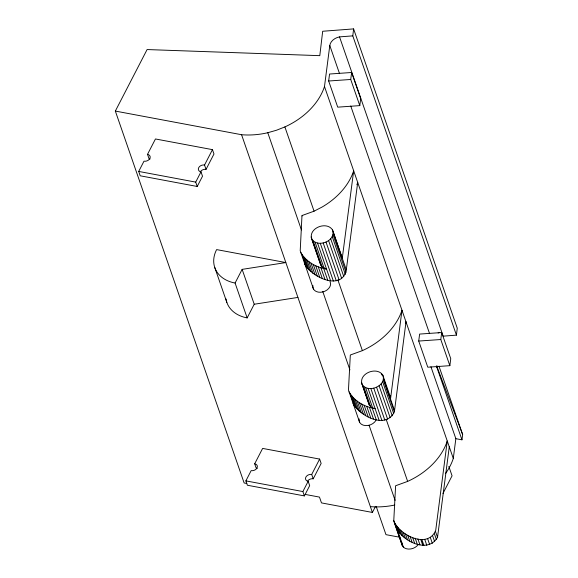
<?xml version="1.0" encoding="UTF-8"?>
<svg xmlns="http://www.w3.org/2000/svg" width="578" height="578" viewBox="0 0 578 578"><rect width="100%" height="100%" fill="white"/><g stroke="black" fill="none" stroke-linecap="round" stroke-linejoin="round"><path stroke-width="0.87" d="M349.076 391.855C354.336 401.349 364.704 406.854 375.115 408.697L372.629 407.909L370.614 406.594L369.205 404.846L362.16 384.507C358.064 373.641 376.769 365.975 382.795 375.115L390.54 397.527L390.511 399.008L401.977 310.256A67.655 49.874 -19.1 0 1 362.392 350.636L350.319 355.008L348.548 388.394L348.512 390.201L359.646 422.366M362.16 384.507C368.157 393.676 386.92 385.938 382.795 375.115M300.777 252.391C305.993 261.805 316.253 267.311 326.577 269.182L322.163 266.993L320.812 265.208L311.759 239.061C307.973 228.151 326.729 220.688 332.574 230.008L342.27 258.258L353.671 170.792A67.677 49.889 -19.1 0 1 322.04 207.069L314.064 211.18L302.019 215.543L301.962 215.962L300.213 250.729L313.464 289.029M393.77 520.735L395.605 485.758L407.649 481.395A67.677 49.889 -19.1 0 0 447.256 441.007L435.725 530.301C427.85 549.512 399.138 535.062 393.77 520.735L402.31 545.661L403.372 547.099A9.104 6.705 -19.1 0 0 418.328 544.425M401.818 543.977L401.891 542.771M311.759 239.061C317.611 248.367 336.324 240.932 332.574 230.008M305.928 265.418A9.104 6.705 -19.1 0 1 304.801 264.009C311.145 277.137 342.053 291.493 346.294 269.875L357.703 182.41M430.942 366.755L455.847 438.68L461.959 439.822L436.809 367.182L436.982 365.874M352.79 35.872L339.532 36.884L443.174 336.158L456.432 335.146L352.79 35.872L353.606 28.9L322.676 31.263L319.8 55.661L147.094 49.556L115.34 111.077L244.14 482.984L246.799 483.483M456.432 335.146L457.256 328.174L353.606 28.9M445.551 473.505A67.677 49.889 -19.1 0 0 453.296 458.441L324.489 86.527L329.792 45.503A10.577 7.796 -19.1 0 1 339.532 36.884M328.658 81.007L329.561 74.027L351.634 72.496L360.694 98.65L359.791 105.622L337.718 107.154L328.658 81.007L350.73 79.475L359.791 105.622M350.73 79.475L351.634 72.496M354.227 404.882A9.104 6.705 -19.1 0 1 353.1 403.48C360.043 416.203 385.988 429.678 394.391 411.782L406.002 321.881M418.718 341.056L419.621 334.077L441.693 332.545L450.753 358.7L449.85 365.672L427.778 367.203L418.718 341.056L440.797 339.524L449.85 365.672M440.797 339.524L441.693 332.545M397.332 529.665C404.701 542.222 428.327 553.283 437.524 537.359L449.272 446.816M453.296 458.441L455.847 438.68M461.959 439.822L462.66 434.584L438.969 366.17M212.466 149.644L204.533 165.026A4.552 3.352 -19.1 0 0 198.695 167.678A4.552 3.352 -19.1 0 0 201 171.861L202.51 176.218L197.221 186.47L140.208 175.791L138.706 171.435L143.994 161.183A4.552 3.352 -19.1 0 0 149.832 158.531A4.552 3.352 -19.1 0 0 147.52 154.348L155.46 138.966L212.466 149.644L213.976 154.001L206.035 169.383A4.552 3.352 -19.1 0 0 200.205 172.034M197.221 186.47L195.711 182.113L201 171.861M235.087 283.039L242.139 269.37L285.843 262.564L216.62 249.595A36.4 26.834 -19.1 0 0 235.087 283.039L247.16 317.907L254.219 304.238L242.139 269.37M319.634 459.084L311.701 474.466A4.552 3.352 -19.1 0 0 305.863 477.125A4.552 3.352 -19.1 0 0 308.168 481.301L309.678 485.657L304.389 495.917L247.384 485.238L245.874 480.882L251.163 470.622A4.552 3.352 -19.1 0 0 257 467.97A4.552 3.352 -19.1 0 0 254.688 463.787L262.629 448.412L319.634 459.084L321.144 463.448L313.211 478.822A4.552 3.352 -19.1 0 0 307.966 480.621M304.389 495.917L302.879 491.553L308.168 481.301M305.292 494.436L319.475 497.094L321.484 502.903L372.384 512.44L375.519 506.364M442.965 493.46L452.068 475.824L448.831 466.468M301.962 215.962L302.655 215.356M438.131 332.979L439.237 332.473M324.489 86.527A67.677 49.889 -19.1 0 1 284.882 126.922L276.472 130.245L267.773 132.723A67.677 49.889 -19.1 0 1 241.568 134.717L115.34 111.077M254.219 304.238L297.923 297.424M138.706 171.435L195.711 182.113M245.874 480.882L302.879 491.553M400.063 537.294L385.974 534.657L376.199 506.436M340.731 254.97L341.627 256.162M462.66 434.584L436.708 365.982L436.809 367.182M337.877 279.897L362.384 350.636M329.792 45.503L339.532 73.63M350.752 106.02L429.57 333.6M333.21 232.103L346.294 269.875M383.467 378.669L394.536 410.633M381.386 373.366L381.971 375.057M332.993 234.646L346.078 272.419M383.322 379.818L394.391 411.782M435.516 531.55L437.524 537.359M382.658 381.718L393.726 413.675M332.242 236.633L345.319 274.406M434.403 533.79L436.412 539.599M381.169 383.864L392.238 415.828M330.695 238.765L343.78 276.537M432.633 535.828L434.649 541.637M379.089 385.736L390.157 417.692M328.571 240.607L341.649 278.379M430.335 537.533L432.344 543.342M376.56 387.202L387.628 419.158M326.006 242.03L339.091 279.803M427.655 538.783L429.671 544.599M284.882 126.922L314.064 211.18M386.147 419.274L407.649 481.395M373.749 388.163L384.818 420.127M323.181 242.948L336.266 280.72M424.787 539.498L426.795 545.314M370.852 388.553L381.921 420.517M320.284 243.287L333.369 281.06M423.927 545.444L421.911 539.628L422.728 545.271L420.733 539.426M368.07 388.351L379.139 420.314M317.524 243.035L330.602 280.807M365.585 387.571L372.629 407.909M315.075 242.196L324.128 268.351M417.916 538.934L419.931 544.743M372.218 408.082L376.242 419.7M323.709 268.56L327.733 280.186M363.569 386.256L370.614 406.594M313.103 240.845L322.163 266.993M311.116 236.966L320.812 265.208M361.46 382.434L369.205 404.846M415.206 538.248L417.222 544.057M369.421 407.309L373.446 418.927M320.942 267.78L324.966 279.405M412.598 537.41L414.614 543.219M366.727 406.377L370.758 418.002M318.276 266.848L322.3 278.473M410.105 536.427L412.114 542.236M364.154 405.301L368.186 416.919M315.725 265.772L319.75 277.389M407.728 535.293L409.737 541.109M267.773 132.723L301.456 229.965M322.726 291.384L349.907 369.855M361.72 404.065L365.744 415.69M369.104 425.307L395.106 500.367M313.305 264.543L317.329 276.161M405.481 534.029L407.497 539.838M311.029 263.171L315.053 274.796M359.415 402.7L363.439 414.318M403.386 532.627L405.395 538.436M357.262 401.19L361.293 412.815M308.898 261.668L312.922 273.293M401.435 531.095L403.444 536.904M306.925 260.042L310.95 271.66M355.275 399.55L359.299 411.175M399.644 529.448L401.659 535.257M305.119 258.287L309.143 269.912M353.454 397.794L357.479 409.412M398.025 527.685L400.041 533.494M303.486 256.422L307.51 268.048M351.807 395.916L355.831 407.541M396.58 525.821L398.596 531.63M302.034 254.457L306.065 266.075M350.347 393.936L354.372 405.561M395.316 523.856L403.372 547.099M394.261 522.411L402.31 545.661M241.568 134.717L372.384 512.44M204.533 165.026L206.035 169.383M311.701 474.466L313.211 478.822M214.763 267.498L226.836 302.366M147.52 154.348L149.03 158.704A4.552 3.352 -19.1 0 1 150.027 159.022M254.688 463.787L256.199 468.151A4.552 3.352 -19.1 0 1 257.196 468.462M389.839 395.453L390.54 397.527M247.16 317.907A36.4 26.834 -19.1 0 1 226.005 298.949M394.825 505.02A67.677 49.889 -19.1 0 1 370.375 506.624M357.442 183.183A67.677 49.889 -19.1 0 1 356.886 184.722M376.04 420.134A9.104 6.705 -19.1 0 1 365.462 425.589A9.104 6.705 -19.1 0 1 359.119 418.905M329.973 281.522A9.104 6.705 -19.1 0 1 322.734 291.955A9.104 6.705 -19.1 0 1 312.936 285.568M405.994 321.881A67.662 49.874 -19.1 0 1 405.467 323.42"/></g></svg>
